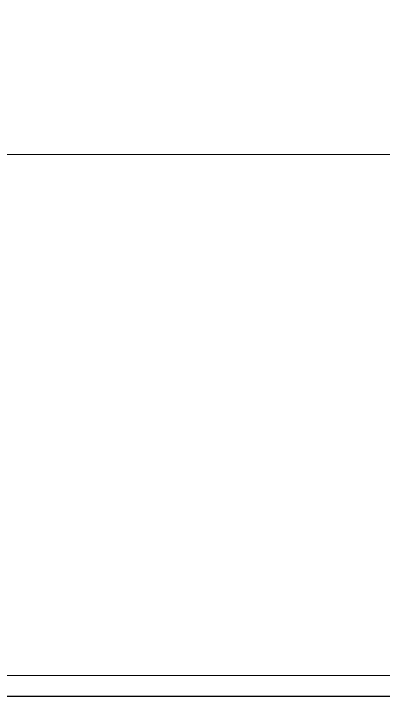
# Model space of a CAD drawing. Header units: millimetres. Extents: x 163705 to 1616509, y 81827 to 302547.
# Drawn here: x 209868 to 210754, y 141760 to 143398 of the extents above; entities that cross this region are included whole.
import ezdxf

# ---------------------------------------------------------------- set-up
doc = ezdxf.new("R2010")
doc.units = ezdxf.units.MM
doc.header["$LTSCALE"] = 10
doc.linetypes.add('CENTER2', pattern=[28.575, 19.05, -3.175, 3.175, -3.175])
doc.layers.add('1-中心线', color=1, linetype='CENTER2', lineweight=0)
doc.layers.add('1-护栏', color=4, linetype='Continuous', lineweight=18)

# ---------------------------------------------------------------- blocks, each defined once
blk = doc.blocks.new('A$C2f6614b9')
at = {"layer": '1-护栏'}
blk.add_lwpolyline([(0, 450), (17263.8, 450), (17263.8, 7650), (0, 7650)], close=True, dxfattribs=at)
blk = doc.blocks.new('A$Cf51e8010')
blk.add_lwpolyline([(7903, 9900), (12103, 9900), (12103, 0), (3, 0), (3, 11900), (3, 11900), (3, 17300), (7103, 17300), (7103, 9900), (7903, 9900)])
at = {"layer": '1-护栏'}
blk.add_lwpolyline([(7853, 11438.2), (7853, 9850), (12053, 9850), (12053, 50), (71.9, 50), (71.9, 11850), (71.9, 11850), (71.9, 17250), (7053, 17250), (7053, 9850), (7153, 9850), (7153, 11438.2)], dxfattribs=at)
blk = doc.blocks.new('A$C7121566b')
at = {"layer": '1-中心线'}
blk.add_line((0, 2500.1), (52009.9, 2500.1), dxfattribs=at)

msp = doc.modelspace()

# ---------------------------------------------------------------- linework, layer by layer
at = {"layer": '1-中心线'}
msp.add_line((183311.682, 143059.632), (261938.108, 143059.632), dxfattribs=at)

# ---------------------------------------------------------------- block references
for name, p in [('A$Cf51e8010', (199424.833, 141759.632)), ('A$C7121566b', (209928.183, 140559.499)), ('A$C2f6614b9', (200127.833, 142609.632))]:
    msp.add_blockref(name, p)

doc.saveas('drawing.dxf')
